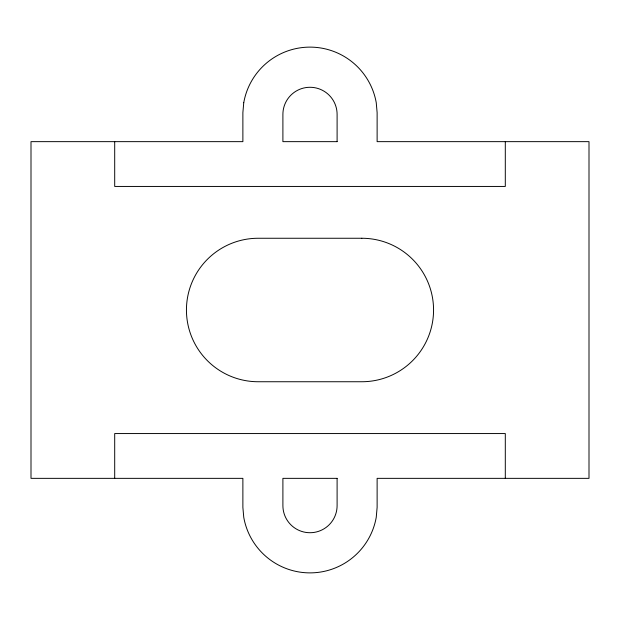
<?xml version="1.0" encoding="UTF-8"?>
<svg xmlns="http://www.w3.org/2000/svg" width="620" height="620" viewBox="0 0 620 620"><rect width="100%" height="100%" fill="white"/><g stroke="black" fill="none" stroke-linecap="round" stroke-linejoin="round"><path stroke-width="0.93" d="M505.3 141.647L505.3 186.442L114.7 186.442L114.7 141.647M505.3 478.353L505.3 433.558L114.7 433.558L114.7 478.353M243.753 102.703L242.877 112.631L242.877 141.647L31 141.647L31 478.353L242.877 478.353L242.877 507.369L243.753 517.297A67.27 67.27 0 0 0 376.247 517.297L377.123 507.369L377.123 478.353L589 478.353L589 141.647L377.123 141.647L377.123 112.631L376.247 102.703A67.27 67.27 0 0 0 243.753 102.703M337.102 141.647L282.898 141.647L282.898 114.382A27.102 27.102 0 0 1 310 87.281A27.102 27.102 0 0 1 337.102 114.382L337.102 141.647M361.817 238.258L258.183 238.258A71.742 71.742 0 0 0 186.442 310A71.742 71.742 0 0 0 258.183 381.742L361.817 381.742A71.742 71.742 0 0 0 433.558 310A71.742 71.742 0 0 0 361.817 238.258M337.102 478.353L282.898 478.353L282.898 505.618A27.102 27.102 0 0 0 310 532.72A27.102 27.102 0 0 0 337.102 505.618L337.102 478.353"/></g></svg>
